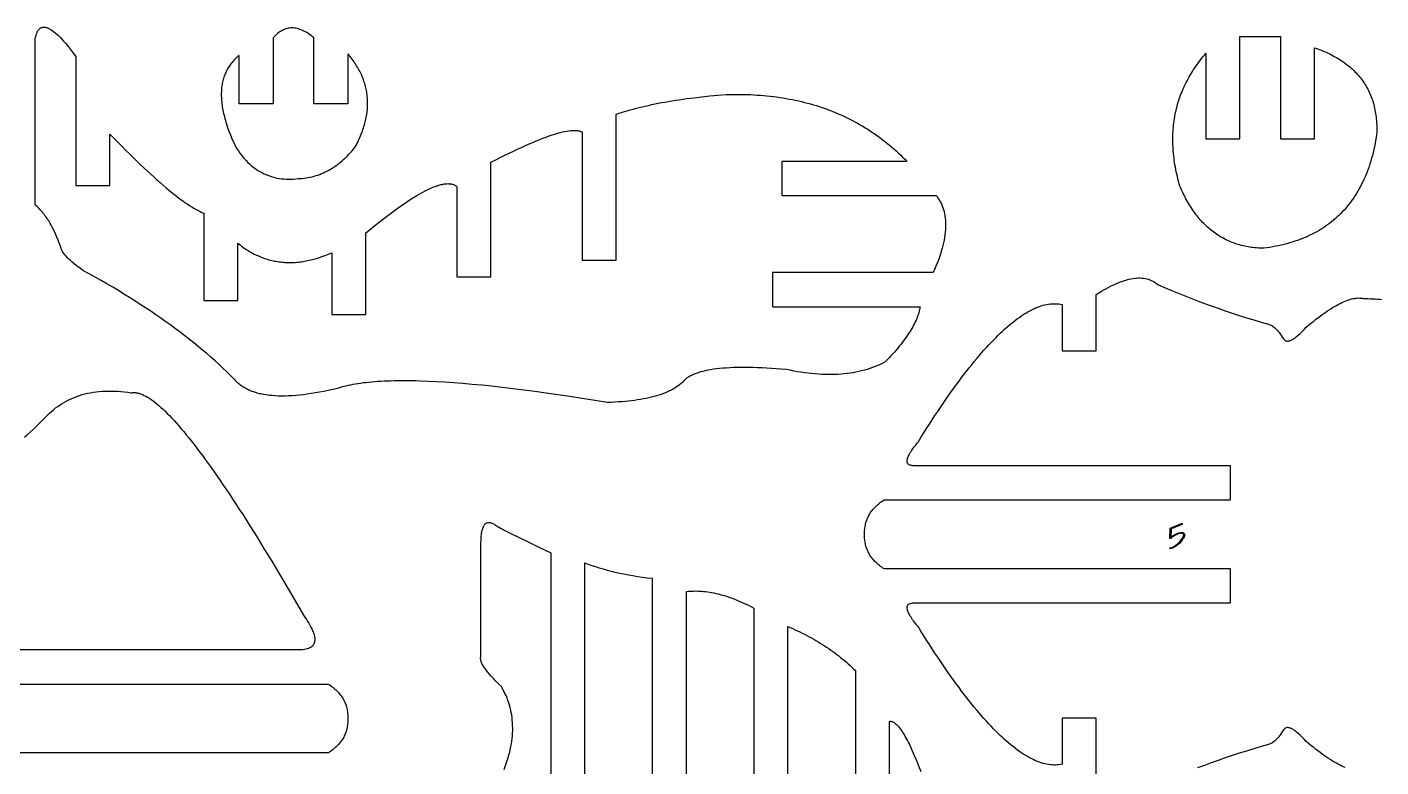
# Model space of a CAD drawing. Extents: x 0.3 to 47.7, y 0.3 to 6.
# Drawn here: x 18.94 to 23.95, y 2.7 to 5.44 of the extents above; entities that cross this region are included whole.
import ezdxf

# ---------------------------------------------------------------- set-up
doc = ezdxf.new("R2010")
doc.units = 0
doc.header["$MEASUREMENT"] = 0
doc.layers.get('0').update_dxf_attribs({"linetype": 'CONTINUOUS'})
doc.layers.add('NUMBERS', color=1, linetype='CONTINUOUS')

msp = doc.modelspace()

# ---------------------------------------------------------------- linework, layer by layer
for points in [[(18.9686, 5.3933), (18.97, 5.4001), (18.9715, 5.4062), (18.9724, 5.4091), (18.9733, 5.4119), (18.9743, 5.4145), (18.9753, 5.4169), (18.9764, 5.4192), (18.9775, 5.4214), (18.9787, 5.4234), (18.9799, 5.4253), (18.9812, 5.4271), (18.9826, 5.4287), (18.984, 5.4302), (18.9854, 5.4315), (18.9869, 5.4327), (18.9885, 5.4337), (18.9901, 5.4346), (18.9918, 5.4354), (18.9935, 5.436), (18.9953, 5.4365), (18.9971, 5.4368), (18.999, 5.437), (19.0009, 5.437), (19.0029, 5.4369), (19.005, 5.4367), (19.0071, 5.4363), (19.0092, 5.4358), (19.0114, 5.4352), (19.0137, 5.4344), (19.016, 5.4334), (19.0184, 5.4324), (19.0208, 5.4311), (19.0233, 5.4298), (19.0258, 5.4283), (19.031, 5.4248), (19.0365, 5.4208), (19.0421, 5.4163), (19.048, 5.4112), (19.0541, 5.4055), (19.0604, 5.3992), (19.0669, 5.3924), (19.0736, 5.385), (19.0806, 5.377), (19.0877, 5.3685), (19.0951, 5.3594), (19.1027, 5.3497), (19.1105, 5.3395), (19.1185, 5.3287), (19.1185, 4.8502), (19.2445, 4.8502), (19.2445, 5.0411), (19.2595, 5.0256), (19.2743, 5.0106), (19.2889, 4.9959), (19.3031, 4.9816), (19.3171, 4.9678), (19.3308, 4.9543), (19.3443, 4.9413), (19.3575, 4.9287), (19.3704, 4.9165), (19.383, 4.9047), (19.3954, 4.8933), (19.4075, 4.8823), (19.4193, 4.8717), (19.4308, 4.8615), (19.4421, 4.8517), (19.4531, 4.8424), (19.4639, 4.8334), (19.4744, 4.8249), (19.4846, 4.8168), (19.4945, 4.8091), (19.5041, 4.8017), (19.5135, 4.7948), (19.5227, 4.7883), (19.5315, 4.7823), (19.5401, 4.7766), (19.5484, 4.7713), (19.5564, 4.7664), (19.5642, 4.762), (19.5717, 4.7579), (19.5789, 4.7543), (19.5859, 4.7511), (19.5926, 4.7483), (19.5926, 4.4249), (19.7185, 4.4249), (19.7185, 4.6367), (19.7233, 4.6329), (19.7281, 4.6293), (19.7329, 4.6257), (19.7378, 4.6223), (19.7427, 4.6189), (19.7475, 4.6157), (19.7525, 4.6125), (19.7574, 4.6095), (19.7623, 4.6065), (19.7673, 4.6037), (19.7723, 4.6009), (19.7773, 4.5983), (19.7823, 4.5958), (19.7874, 4.5933), (19.7925, 4.591), (19.7975, 4.5888), (19.8027, 4.5866), (19.8078, 4.5846), (19.813, 4.5827), (19.8181, 4.5809), (19.8233, 4.5792), (19.8286, 4.5775), (19.8338, 4.576), (19.8391, 4.5746), (19.8443, 4.5733), (19.8496, 4.5721), (19.855, 4.571), (19.8603, 4.57), (19.8657, 4.5691), (19.8711, 4.5683), (19.8765, 4.5676), (19.8819, 4.567), (19.8874, 4.5665), (19.8928, 4.5661), (19.8983, 4.5658), (19.9038, 4.5656), (19.9094, 4.5655), (19.9149, 4.5655), (19.9205, 4.5657), (19.9261, 4.5659), (19.9317, 4.5662), (19.9373, 4.5666), (19.943, 4.5672), (19.9487, 4.5678), (19.9544, 4.5685), (19.9601, 4.5694), (19.9658, 4.5703), (19.9716, 4.5713), (19.9774, 4.5725), (19.9832, 4.5737), (19.989, 4.5751), (19.9949, 4.5765), (20.0007, 4.5781), (20.0066, 4.5797), (20.0125, 4.5815), (20.0185, 4.5833), (20.0304, 4.5873), (20.0424, 4.5918), (20.0545, 4.5966), (20.0666, 4.6018), (20.0666, 4.3726), (20.1926, 4.3726), (20.1926, 4.675), (20.2097, 4.689), (20.2263, 4.7025), (20.2426, 4.7154), (20.2584, 4.7277), (20.2737, 4.7394), (20.2887, 4.7506), (20.3033, 4.7613), (20.3174, 4.7714), (20.3311, 4.7809), (20.3444, 4.7899), (20.3572, 4.7983), (20.3697, 4.8061), (20.3817, 4.8134), (20.3933, 4.8201), (20.4045, 4.8263), (20.4152, 4.8319), (20.4256, 4.837), (20.4355, 4.8415), (20.445, 4.8454), (20.4496, 4.8472), (20.4541, 4.8488), (20.4585, 4.8503), (20.4627, 4.8517), (20.4669, 4.8529), (20.471, 4.8539), (20.4749, 4.8548), (20.4788, 4.8556), (20.4826, 4.8563), (20.4862, 4.8568), (20.4897, 4.8571), (20.4932, 4.8574), (20.4965, 4.8575), (20.4997, 4.8574), (20.5029, 4.8572), (20.5059, 4.8569), (20.5088, 4.8564), (20.5116, 4.8558), (20.5143, 4.855), (20.5169, 4.8542), (20.5194, 4.8531), (20.5218, 4.852), (20.5241, 4.8506), (20.5262, 4.8492), (20.5283, 4.8476), (20.5303, 4.8459), (20.5303, 4.512), (20.6562, 4.512), (20.6562, 4.9365), (20.6737, 4.9455), (20.6908, 4.9541), (20.7074, 4.9624), (20.7235, 4.9703), (20.7392, 4.9779), (20.7544, 4.9851), (20.7692, 4.9919), (20.7836, 4.9984), (20.7975, 5.0045), (20.811, 5.0103), (20.824, 5.0158), (20.8366, 5.0208), (20.8487, 5.0256), (20.8603, 5.0299), (20.8716, 5.034), (20.8823, 5.0376), (20.8927, 5.0409), (20.9025, 5.0439), (20.912, 5.0465), (20.921, 5.0487), (20.9295, 5.0506), (20.9376, 5.0522), (20.9452, 5.0534), (20.9524, 5.0542), (20.9592, 5.0547), (20.9655, 5.0548), (20.9685, 5.0547), (20.9713, 5.0546), (20.9741, 5.0543), (20.9767, 5.054), (20.9793, 5.0535), (20.9817, 5.053), (20.984, 5.0524), (20.9862, 5.0517), (20.9883, 5.051), (20.9903, 5.0501), (20.9921, 5.0491), (20.9939, 5.0481), (20.9939, 4.5748), (21.1199, 4.5748), (21.1199, 5.1147), (21.1298, 5.118), (21.14, 5.1213), (21.1503, 5.1244), (21.1608, 5.1276), (21.1714, 5.1306), (21.1823, 5.1336), (21.1933, 5.1365), (21.2045, 5.1393), (21.2159, 5.1421), (21.2275, 5.1448), (21.2392, 5.1474), (21.2512, 5.15), (21.2633, 5.1525), (21.2755, 5.155), (21.288, 5.1573), (21.3006, 5.1597), (21.3135, 5.1619), (21.3265, 5.1641), (21.3396, 5.1662), (21.353, 5.1682), (21.3665, 5.1702), (21.3802, 5.1721), (21.4082, 5.1757), (21.4369, 5.1791), (21.4663, 5.1822), (21.4964, 5.185), (21.5272, 5.1875), (21.5403, 5.1879), (21.5532, 5.188), (21.5661, 5.1881), (21.5789, 5.188), (21.5916, 5.1878), (21.6042, 5.1874), (21.6167, 5.187), (21.6292, 5.1863), (21.6416, 5.1856), (21.6539, 5.1847), (21.6661, 5.1837), (21.6782, 5.1826), (21.6903, 5.1813), (21.7022, 5.1799), (21.7141, 5.1783), (21.7259, 5.1766), (21.7376, 5.1748), (21.7493, 5.1729), (21.7608, 5.1708), (21.7723, 5.1686), (21.7837, 5.1663), (21.795, 5.1638), (21.8063, 5.1612), (21.8174, 5.1585), (21.8285, 5.1556), (21.8395, 5.1526), (21.8504, 5.1494), (21.8612, 5.1462), (21.8719, 5.1428), (21.8826, 5.1392), (21.8932, 5.1356), (21.9037, 5.1318), (21.9141, 5.1278), (21.9244, 5.1238), (21.9347, 5.1196), (21.9449, 5.1152), (21.955, 5.1108), (21.965, 5.1062), (21.9749, 5.1014), (21.9847, 5.0966), (21.9945, 5.0916), (22.0042, 5.0864), (22.0138, 5.0812), (22.0233, 5.0758), (22.0327, 5.0703), (22.0421, 5.0646), (22.0514, 5.0588), (22.0606, 5.0529), (22.0697, 5.0468), (22.0787, 5.0406), (22.0876, 5.0343), (22.0965, 5.0279), (22.1053, 5.0213), (22.114, 5.0145), (22.1226, 5.0077), (22.1311, 5.0007), (22.1396, 4.9936), (22.148, 4.9863), (22.1563, 4.9789), (22.1645, 4.9714), (22.1726, 4.9638), (22.1807, 4.956), (22.1886, 4.9481), (22.1965, 4.94), (21.7337, 4.94), (21.7337, 4.814), (22.3046, 4.814), (22.3069, 4.8111), (22.3091, 4.8081), (22.3112, 4.8051), (22.3133, 4.802), (22.3153, 4.7989), (22.3172, 4.7957), (22.319, 4.7925), (22.3208, 4.7892), (22.3225, 4.7859), (22.3241, 4.7825), (22.3256, 4.7791), (22.327, 4.7756), (22.3297, 4.7685), (22.332, 4.7612), (22.334, 4.7538), (22.3358, 4.7461), (22.3371, 4.7382), (22.3382, 4.7302), (22.339, 4.7219), (22.3395, 4.7135), (22.3396, 4.7048), (22.3394, 4.696), (22.3389, 4.6869), (22.3381, 4.6777), (22.337, 4.6683), (22.3356, 4.6587), (22.3339, 4.6488), (22.3318, 4.6388), (22.3295, 4.6286), (22.3268, 4.6182), (22.3238, 4.6076), (22.3205, 4.5968), (22.3169, 4.5858), (22.313, 4.5747), (22.3087, 4.5633), (22.3042, 4.5517), (22.2993, 4.54), (22.2941, 4.528), (21.6987, 4.528), (21.6987, 4.402), (22.2453, 4.402), (22.2444, 4.3967), (22.2434, 4.3914), (22.2421, 4.386), (22.2406, 4.3805), (22.2389, 4.3749), (22.2371, 4.3693), (22.235, 4.3636), (22.2327, 4.3578), (22.2302, 4.352), (22.2275, 4.346), (22.2246, 4.3401), (22.2215, 4.334), (22.2181, 4.3278), (22.2146, 4.3216), (22.2109, 4.3153), (22.207, 4.309), (22.2028, 4.3026), (22.1985, 4.2961), (22.194, 4.2895), (22.1892, 4.2828), (22.1843, 4.2761), (22.1791, 4.2693), (22.1737, 4.2625), (22.1682, 4.2555), (22.1624, 4.2485), (22.1564, 4.2414), (22.1503, 4.2343), (22.1439, 4.2271), (22.1373, 4.2198), (22.1305, 4.2124), (22.1235, 4.2049), (22.1163, 4.1974), (22.1072, 4.1928), (22.098, 4.1883), (22.0885, 4.1841), (22.079, 4.1802), (22.0693, 4.1765), (22.0594, 4.1731), (22.0494, 4.1699), (22.0392, 4.1669), (22.0289, 4.1642), (22.0184, 4.1617), (22.0078, 4.1595), (21.9971, 4.1575), (21.9861, 4.1558), (21.9751, 4.1543), (21.9639, 4.1531), (21.9525, 4.1521), (21.941, 4.1514), (21.9293, 4.1508), (21.9175, 4.1506), (21.9055, 4.1506), (21.8934, 4.1508), (21.8812, 4.1513), (21.8688, 4.152), (21.8562, 4.153), (21.8435, 4.1542), (21.8306, 4.1556), (21.8176, 4.1573), (21.8045, 4.1593), (21.7911, 4.1615), (21.7777, 4.1639), (21.7641, 4.1666), (21.7503, 4.1695), (21.7314, 4.1711), (21.7129, 4.1724), (21.6949, 4.1736), (21.6773, 4.1747), (21.6602, 4.1755), (21.6436, 4.1761), (21.6275, 4.1766), (21.6118, 4.1769), (21.5965, 4.1771), (21.5817, 4.177), (21.5674, 4.1768), (21.5536, 4.1764), (21.5402, 4.1758), (21.5273, 4.1751), (21.5148, 4.1741), (21.5028, 4.173), (21.4913, 4.1717), (21.4802, 4.1703), (21.4696, 4.1686), (21.4595, 4.1668), (21.4498, 4.1648), (21.4406, 4.1626), (21.4318, 4.1603), (21.4235, 4.1578), (21.4157, 4.1551), (21.4083, 4.1522), (21.4014, 4.1491), (21.3981, 4.1475), (21.395, 4.1459), (21.3919, 4.1442), (21.389, 4.1425), (21.3862, 4.1407), (21.3835, 4.1389), (21.3809, 4.137), (21.3784, 4.1351), (21.3761, 4.1332), (21.3738, 4.1312), (21.3696, 4.1265), (21.365, 4.1219), (21.3601, 4.1174), (21.3549, 4.1131), (21.3494, 4.1089), (21.3436, 4.1049), (21.3375, 4.101), (21.3311, 4.0972), (21.3245, 4.0936), (21.3175, 4.0901), (21.3102, 4.0867), (21.3026, 4.0835), (21.2947, 4.0804), (21.2865, 4.0774), (21.278, 4.0746), (21.2693, 4.0719), (21.2602, 4.0694), (21.2508, 4.067), (21.2411, 4.0647), (21.2311, 4.0625), (21.2209, 4.0605), (21.2103, 4.0587), (21.1994, 4.0569), (21.1882, 4.0554), (21.1767, 4.0539), (21.165, 4.0526), (21.1529, 4.0514), (21.1405, 4.0503), (21.1278, 4.0494), (21.1149, 4.0487), (21.1016, 4.048), (21.088, 4.0475), (21.0405, 4.0553), (20.994, 4.0626), (20.9486, 4.0696), (20.9042, 4.0762), (20.8609, 4.0823), (20.8186, 4.0881), (20.7774, 4.0935), (20.7372, 4.0985), (20.6981, 4.1031), (20.66, 4.1073), (20.623, 4.1111), (20.587, 4.1145), (20.5521, 4.1175), (20.5182, 4.1202), (20.4854, 4.1224), (20.4536, 4.1242), (20.4228, 4.1256), (20.3931, 4.1267), (20.3787, 4.1271), (20.3645, 4.1273), (20.3506, 4.1275), (20.3369, 4.1276), (20.3235, 4.1276), (20.3104, 4.1274), (20.2975, 4.1272), (20.2849, 4.1269), (20.2725, 4.1265), (20.2604, 4.126), (20.2486, 4.1254), (20.237, 4.1246), (20.2257, 4.1238), (20.2147, 4.1229), (20.2039, 4.1219), (20.1934, 4.1208), (20.1831, 4.1196), (20.1731, 4.1183), (20.1634, 4.1169), (20.1539, 4.1154), (20.1447, 4.1138), (20.1357, 4.1121), (20.1271, 4.1103), (20.1186, 4.1084), (20.1105, 4.1064), (20.1026, 4.1043), (20.0949, 4.1021), (20.0876, 4.0998), (20.0705, 4.0958), (20.0539, 4.0921), (20.0375, 4.0887), (20.0216, 4.0856), (20.0059, 4.0828), (19.9907, 4.0804), (19.9758, 4.0782), (19.9612, 4.0763), (19.947, 4.0747), (19.9332, 4.0734), (19.9197, 4.0724), (19.9065, 4.0717), (19.8937, 4.0713), (19.8813, 4.0712), (19.8692, 4.0714), (19.8575, 4.0719), (19.8461, 4.0727), (19.8351, 4.0738), (19.8245, 4.0752), (19.8141, 4.0769), (19.8091, 4.0779), (19.8042, 4.0789), (19.7993, 4.08), (19.7946, 4.0812), (19.7899, 4.0825), (19.7853, 4.0838), (19.7809, 4.0852), (19.7765, 4.0867), (19.7721, 4.0883), (19.7679, 4.0899), (19.7638, 4.0916), (19.7597, 4.0934), (19.7558, 4.0953), (19.7519, 4.0972), (19.7481, 4.0992), (19.7444, 4.1013), (19.7408, 4.1035), (19.7373, 4.1057), (19.7339, 4.108), (19.7305, 4.1104), (19.7273, 4.1129), (19.7241, 4.1154), (19.721, 4.118), (19.7181, 4.1207), (19.7049, 4.1343), (19.6914, 4.1478), (19.6776, 4.1613), (19.6635, 4.1748), (19.6491, 4.1882), (19.6344, 4.2016), (19.6193, 4.215), (19.604, 4.2283), (19.5884, 4.2415), (19.5725, 4.2548), (19.5563, 4.268), (19.5397, 4.2811), (19.5229, 4.2943), (19.5057, 4.3073), (19.4883, 4.3204), (19.4706, 4.3334), (19.4525, 4.3464), (19.4342, 4.3593), (19.4155, 4.3722), (19.3965, 4.3851), (19.3773, 4.3979), (19.3577, 4.4107), (19.3379, 4.4234), (19.3177, 4.4361), (19.2972, 4.4488), (19.2764, 4.4614), (19.2553, 4.474), (19.234, 4.4866), (19.2123, 4.4991), (19.1903, 4.5116), (19.168, 4.524), (19.1454, 4.5364), (19.1364, 4.5428), (19.1278, 4.549), (19.1198, 4.5551), (19.1124, 4.5611), (19.1054, 4.5669), (19.099, 4.5726), (19.0931, 4.5781), (19.0877, 4.5835), (19.0828, 4.5888), (19.0784, 4.594), (19.0746, 4.599), (19.0713, 4.6038), (19.0698, 4.6062), (19.0685, 4.6086), (19.0673, 4.6109), (19.0662, 4.6131), (19.0653, 4.6154), (19.0645, 4.6176), (19.0638, 4.6198), (19.0632, 4.6219), (19.0586, 4.635), (19.0537, 4.6477), (19.0487, 4.6599), (19.0436, 4.6717), (19.0382, 4.683), (19.0327, 4.6939), (19.0271, 4.7044), (19.0242, 4.7095), (19.0213, 4.7144), (19.0183, 4.7193), (19.0153, 4.724), (19.0122, 4.7287), (19.0091, 4.7332), (19.0059, 4.7376), (19.0028, 4.7419), (18.9995, 4.7461), (18.9963, 4.7502), (18.993, 4.7542), (18.9896, 4.758), (18.9862, 4.7618), (18.9828, 4.7655), (18.9793, 4.769), (18.9758, 4.7724), (18.9722, 4.7758), (18.9686, 4.779)], [(20.1266, 5.3376), (20.1266, 5.1531), (20.0006, 5.1531), (20.0006, 5.3971), (19.9952, 5.4015), (19.9898, 5.4057), (19.9845, 5.4096), (19.9793, 5.4131), (19.974, 5.4164), (19.9689, 5.4195), (19.9637, 5.4222), (19.9587, 5.4246), (19.9536, 5.4268), (19.9486, 5.4286), (19.9437, 5.4302), (19.9387, 5.4315), (19.9339, 5.4325), (19.9291, 5.4332), (19.9243, 5.4337), (19.9195, 5.4338), (19.9149, 5.4337), (19.9102, 5.4332), (19.9056, 5.4325), (19.901, 5.4315), (19.8965, 5.4302), (19.892, 5.4286), (19.8876, 5.4268), (19.8832, 5.4246), (19.8789, 5.4222), (19.8746, 5.4195), (19.8703, 5.4164), (19.8661, 5.4131), (19.862, 5.4096), (19.8578, 5.4057), (19.8538, 5.4015), (19.8497, 5.3971), (19.8497, 5.1531), (19.7237, 5.1531), (19.7237, 5.3324), (19.7199, 5.3292), (19.7162, 5.326), (19.7125, 5.3227), (19.709, 5.3193), (19.7056, 5.3159), (19.7024, 5.3123), (19.6992, 5.3088), (19.6962, 5.3051), (19.6932, 5.3014), (19.6904, 5.2976), (19.6877, 5.2938), (19.6851, 5.2899), (19.6827, 5.2859), (19.6803, 5.2819), (19.6781, 5.2778), (19.676, 5.2736), (19.674, 5.2694), (19.6721, 5.2651), (19.6703, 5.2607), (19.6686, 5.2562), (19.6671, 5.2517), (19.6657, 5.2472), (19.6644, 5.2425), (19.6632, 5.2378), (19.6621, 5.233), (19.6611, 5.2282), (19.6603, 5.2233), (19.6595, 5.2183), (19.6589, 5.2133), (19.6584, 5.2082), (19.658, 5.203), (19.6578, 5.1978), (19.6576, 5.1925), (19.6576, 5.1871), (19.6577, 5.1817), (19.6578, 5.1761), (19.6581, 5.1706), (19.6586, 5.1649), (19.6591, 5.1592), (19.6598, 5.1535), (19.6605, 5.1476), (19.6614, 5.1417), (19.6624, 5.1357), (19.6635, 5.1297), (19.6648, 5.1236), (19.6661, 5.1174), (19.6676, 5.1112), (19.6692, 5.1049), (19.6708, 5.0985), (19.6727, 5.0921), (19.6746, 5.0856), (19.6766, 5.079), (19.681, 5.0657), (19.6859, 5.0521), (19.6913, 5.0382), (19.6971, 5.024), (19.7034, 5.0096), (19.7101, 4.995), (19.7154, 4.9866), (19.7207, 4.9785), (19.7262, 4.9707), (19.7319, 4.9633), (19.7376, 4.9561), (19.7435, 4.9492), (19.7496, 4.9427), (19.7557, 4.9364), (19.762, 4.9304), (19.7684, 4.9248), (19.7749, 4.9194), (19.7816, 4.9143), (19.7884, 4.9096), (19.7954, 4.9051), (19.8024, 4.9009), (19.8096, 4.8971), (19.8169, 4.8935), (19.8244, 4.8902), (19.8319, 4.8873), (19.8396, 4.8846), (19.8475, 4.8822), (19.8555, 4.8802), (19.8635, 4.8784), (19.8718, 4.877), (19.8801, 4.8758), (19.8886, 4.8749), (19.8972, 4.8744), (19.906, 4.8741), (19.9148, 4.8742), (19.9238, 4.8745), (19.933, 4.8751), (19.9422, 4.8761), (19.9498, 4.8765), (19.9573, 4.877), (19.9647, 4.8779), (19.9721, 4.8789), (19.9794, 4.8801), (19.9866, 4.8815), (19.9938, 4.8832), (20.0009, 4.885), (20.008, 4.8871), (20.015, 4.8894), (20.0219, 4.8919), (20.0288, 4.8946), (20.0356, 4.8975), (20.0423, 4.9007), (20.049, 4.904), (20.0557, 4.9076), (20.0622, 4.9113), (20.0687, 4.9153), (20.0752, 4.9195), (20.0816, 4.9239), (20.0879, 4.9285), (20.0942, 4.9333), (20.1004, 4.9384), (20.1065, 4.9436), (20.1126, 4.9491), (20.1186, 4.9547), (20.1245, 4.9606), (20.1304, 4.9667), (20.1363, 4.973), (20.142, 4.9795), (20.1478, 4.9863), (20.1534, 4.9932), (20.1566, 4.9992), (20.1597, 5.0051), (20.1626, 5.0111), (20.1655, 5.017), (20.1682, 5.0229), (20.1709, 5.0288), (20.1734, 5.0346), (20.1758, 5.0405), (20.178, 5.0463), (20.1802, 5.0521), (20.1823, 5.0579), (20.1842, 5.0637), (20.186, 5.0694), (20.1877, 5.0751), (20.1893, 5.0808), (20.1908, 5.0865), (20.1921, 5.0922), (20.1934, 5.0979), (20.1945, 5.1035), (20.1955, 5.1091), (20.1964, 5.1147), (20.1972, 5.1203), (20.1979, 5.1259), (20.1985, 5.1314), (20.1989, 5.1369), (20.1992, 5.1424), (20.1994, 5.1479), (20.1995, 5.1534), (20.1995, 5.1588), (20.1994, 5.1642), (20.1991, 5.1697), (20.1988, 5.175), (20.1983, 5.1804), (20.1977, 5.1858), (20.197, 5.1911), (20.1962, 5.1964), (20.1952, 5.2017), (20.1942, 5.207), (20.193, 5.2123), (20.1917, 5.2175), (20.1903, 5.2227), (20.1888, 5.2279), (20.1872, 5.2331), (20.1855, 5.2383), (20.1836, 5.2434), (20.1817, 5.2485), (20.1796, 5.2537), (20.1774, 5.2587), (20.1751, 5.2638), (20.1726, 5.2689), (20.1701, 5.2739), (20.1674, 5.2789), (20.1647, 5.2839), (20.1618, 5.2889), (20.1588, 5.2939), (20.1556, 5.2988), (20.1524, 5.3037), (20.1491, 5.3086), (20.1456, 5.3135), (20.142, 5.3184), (20.1383, 5.3232), (20.1345, 5.328), (20.1306, 5.3329)], [(23.7065, 5.3608), (23.7139, 5.3581), (23.7212, 5.3554), (23.7284, 5.3526), (23.7355, 5.3497), (23.7424, 5.3468), (23.7493, 5.3438), (23.756, 5.3407), (23.7625, 5.3375), (23.769, 5.3342), (23.7753, 5.3309), (23.7815, 5.3275), (23.7876, 5.324), (23.7936, 5.3205), (23.7994, 5.3168), (23.8052, 5.3131), (23.8108, 5.3094), (23.8162, 5.3055), (23.8216, 5.3016), (23.8268, 5.2976), (23.832, 5.2935), (23.8369, 5.2894), (23.8418, 5.2851), (23.8466, 5.2808), (23.8512, 5.2765), (23.8557, 5.272), (23.8601, 5.2675), (23.8643, 5.2629), (23.8685, 5.2582), (23.8725, 5.2535), (23.8764, 5.2487), (23.8802, 5.2438), (23.8838, 5.2388), (23.8873, 5.2337), (23.8907, 5.2286), (23.894, 5.2234), (23.8972, 5.2181), (23.9002, 5.2128), (23.9031, 5.2074), (23.9059, 5.2019), (23.9086, 5.1963), (23.9111, 5.1907), (23.9136, 5.1849), (23.9159, 5.1791), (23.9181, 5.1733), (23.9201, 5.1673), (23.9221, 5.1613), (23.9239, 5.1552), (23.9256, 5.149), (23.9271, 5.1428), (23.9286, 5.1365), (23.9299, 5.1301), (23.9311, 5.1236), (23.9322, 5.117), (23.9332, 5.1104), (23.934, 5.1037), (23.9347, 5.0969), (23.9353, 5.0901), (23.9358, 5.0832), (23.9362, 5.0762), (23.9364, 5.0691), (23.9365, 5.062), (23.9365, 5.0547), (23.9364, 5.0475), (23.9361, 5.0401), (23.9343, 5.0285), (23.9323, 5.017), (23.9302, 5.0057), (23.9279, 4.9945), (23.9255, 4.9835), (23.9229, 4.9727), (23.9202, 4.962), (23.9174, 4.9515), (23.9143, 4.9412), (23.9112, 4.931), (23.9079, 4.921), (23.9044, 4.9111), (23.9008, 4.9014), (23.897, 4.8918), (23.8931, 4.8824), (23.889, 4.8732), (23.8848, 4.8641), (23.8805, 4.8552), (23.8759, 4.8465), (23.8713, 4.8379), (23.8665, 4.8295), (23.8615, 4.8212), (23.8564, 4.8131), (23.8511, 4.8051), (23.8457, 4.7973), (23.8401, 4.7897), (23.8344, 4.7822), (23.8286, 4.7749), (23.8226, 4.7678), (23.8164, 4.7608), (23.8101, 4.754), (23.8036, 4.7473), (23.797, 4.7408), (23.7902, 4.7344), (23.7833, 4.7282), (23.7763, 4.7222), (23.7691, 4.7163), (23.7617, 4.7106), (23.7542, 4.7051), (23.7465, 4.6997), (23.7387, 4.6944), (23.7308, 4.6894), (23.7226, 4.6845), (23.7144, 4.6797), (23.706, 4.6751), (23.6974, 4.6707), (23.6887, 4.6664), (23.6799, 4.6623), (23.6708, 4.6584), (23.6617, 4.6546), (23.6524, 4.6509), (23.6429, 4.6475), (23.6333, 4.6442), (23.6236, 4.641), (23.6136, 4.638), (23.6036, 4.6352), (23.5934, 4.6325), (23.583, 4.63), (23.5725, 4.6277), (23.5619, 4.6255), (23.5511, 4.6234), (23.5401, 4.6216), (23.529, 4.6199), (23.5177, 4.6183), (23.5111, 4.6185), (23.5045, 4.6187), (23.4979, 4.6191), (23.4914, 4.6196), (23.485, 4.6202), (23.4786, 4.6209), (23.4723, 4.6217), (23.466, 4.6227), (23.4598, 4.6237), (23.4536, 4.6248), (23.4475, 4.6261), (23.4415, 4.6275), (23.4355, 4.6289), (23.4296, 4.6305), (23.4237, 4.6322), (23.4179, 4.634), (23.4122, 4.6359), (23.4065, 4.6379), (23.4009, 4.64), (23.3953, 4.6423), (23.3898, 4.6446), (23.3843, 4.6471), (23.3789, 4.6496), (23.3736, 4.6523), (23.3683, 4.6551), (23.3631, 4.658), (23.3579, 4.661), (23.3528, 4.6641), (23.3478, 4.6673), (23.3428, 4.6706), (23.3378, 4.674), (23.333, 4.6776), (23.3281, 4.6812), (23.3234, 4.685), (23.3187, 4.6888), (23.314, 4.6928), (23.3094, 4.6969), (23.3049, 4.7011), (23.3004, 4.7054), (23.296, 4.7098), (23.2917, 4.7143), (23.2874, 4.719), (23.2831, 4.7237), (23.279, 4.7285), (23.2748, 4.7335), (23.2708, 4.7386), (23.2668, 4.7437), (23.2628, 4.749), (23.2589, 4.7544), (23.2551, 4.7599), (23.2513, 4.7655), (23.2476, 4.7712), (23.2439, 4.7771), (23.2403, 4.783), (23.2368, 4.7891), (23.2333, 4.7952), (23.2298, 4.8015), (23.2265, 4.8078), (23.2232, 4.8143), (23.2199, 4.8209), (23.2167, 4.8276), (23.2136, 4.8344), (23.2105, 4.8413), (23.2075, 4.8484), (23.2049, 4.8572), (23.2025, 4.8661), (23.2003, 4.8748), (23.1981, 4.8836), (23.1961, 4.8923), (23.1942, 4.901), (23.1924, 4.9096), (23.1908, 4.9182), (23.1893, 4.9268), (23.1879, 4.9353), (23.1867, 4.9438), (23.1856, 4.9522), (23.1846, 4.9606), (23.1837, 4.969), (23.183, 4.9773), (23.1824, 4.9856), (23.1819, 4.9939), (23.1815, 5.0021), (23.1813, 5.0103), (23.1812, 5.0184), (23.1812, 5.0266), (23.1814, 5.0346), (23.1817, 5.0427), (23.1821, 5.0507), (23.1826, 5.0586), (23.1833, 5.0665), (23.1841, 5.0744), (23.185, 5.0823), (23.1861, 5.0901), (23.1873, 5.0979), (23.1886, 5.1056), (23.19, 5.1133), (23.1916, 5.121), (23.1933, 5.1286), (23.1951, 5.1362), (23.1971, 5.1437), (23.1991, 5.1512), (23.2013, 5.1587), (23.2037, 5.1661), (23.2061, 5.1735), (23.2087, 5.1809), (23.2115, 5.1882), (23.2143, 5.1955), (23.2173, 5.2028), (23.2204, 5.21), (23.2236, 5.2171), (23.227, 5.2243), (23.2305, 5.2314), (23.2341, 5.2384), (23.2378, 5.2455), (23.2417, 5.2525), (23.2457, 5.2594), (23.2498, 5.2663), (23.2541, 5.2732), (23.2584, 5.28), (23.263, 5.2868), (23.2676, 5.2936), (23.2724, 5.3003), (23.2773, 5.307), (23.2823, 5.3136), (23.2874, 5.3203), (23.2927, 5.3268), (23.2981, 5.3334), (23.3037, 5.3399), (23.3037, 5.0233), (23.4296, 5.0233), (23.4296, 5.4026), (23.5805, 5.4026), (23.5805, 5.0233), (23.7065, 5.0233)]]:
    msp.add_lwpolyline(points, close=True)
for points in [[(22.8975, 2.6717), (22.8975, 2.8795), (22.7715, 2.8795), (22.7715, 2.7083), (22.7655, 2.7072), (22.7593, 2.7063), (22.7532, 2.7057), (22.7469, 2.7054), (22.7406, 2.7054), (22.7342, 2.7057), (22.7277, 2.7063), (22.7211, 2.7071), (22.7145, 2.7083), (22.7078, 2.7097), (22.701, 2.7115), (22.6942, 2.7135), (22.6873, 2.7158), (22.6803, 2.7184), (22.6732, 2.7213), (22.6661, 2.7245), (22.6589, 2.7279), (22.6516, 2.7317), (22.6442, 2.7358), (22.6368, 2.7401), (22.6293, 2.7447), (22.6217, 2.7497), (22.6141, 2.7549), (22.6064, 2.7604), (22.5986, 2.7662), (22.5907, 2.7722), (22.5828, 2.7786), (22.5748, 2.7853), (22.5667, 2.7922), (22.5585, 2.7994), (22.5503, 2.807), (22.542, 2.8148), (22.5336, 2.8229), (22.5252, 2.8313), (22.5167, 2.84), (22.5081, 2.849), (22.4994, 2.8582), (22.4907, 2.8678), (22.4818, 2.8776), (22.473, 2.8878), (22.464, 2.8982), (22.455, 2.9089), (22.4459, 2.9199), (22.4367, 2.9312), (22.4274, 2.9428), (22.4181, 2.9547), (22.4087, 2.9668), (22.3992, 2.9793), (22.3897, 2.992), (22.3801, 3.0051), (22.3704, 3.0184), (22.3606, 3.032), (22.3508, 3.0459), (22.3409, 3.0601), (22.3309, 3.0746), (22.3208, 3.0893), (22.3107, 3.1044), (22.3005, 3.1197), (22.2902, 3.1354), (22.2799, 3.1513), (22.2695, 3.1675), (22.259, 3.184), (22.2484, 3.2008), (22.2378, 3.2179), (22.2333, 3.2234), (22.229, 3.2287), (22.225, 3.2338), (22.2213, 3.2387), (22.2178, 3.2435), (22.2147, 3.2481), (22.2118, 3.2525), (22.2091, 3.2567), (22.2067, 3.2608), (22.2046, 3.2647), (22.2028, 3.2684), (22.2012, 3.2719), (22.1999, 3.2752), (22.1989, 3.2784), (22.1981, 3.2814), (22.1976, 3.2842), (22.1973, 3.2869), (22.1974, 3.2894), (22.1977, 3.2917), (22.1983, 3.2938), (22.1991, 3.2957), (22.2002, 3.2975), (22.2016, 3.2991), (22.2032, 3.3005), (22.2051, 3.3018), (22.2073, 3.3028), (22.2097, 3.3037), (22.2125, 3.3044), (22.2154, 3.305), (22.2187, 3.3053), (22.2222, 3.3055), (22.226, 3.3055), (23.3951, 3.3055), (23.3951, 3.4317), (22.1125, 3.4317), (22.1079, 3.4346), (22.1035, 3.4376), (22.0992, 3.4407), (22.0951, 3.4438), (22.0911, 3.447), (22.0873, 3.4503), (22.0836, 3.4537), (22.0801, 3.4571), (22.0767, 3.4605), (22.0735, 3.4641), (22.0704, 3.4677), (22.0675, 3.4714), (22.0647, 3.4751), (22.062, 3.479), (22.0595, 3.4828), (22.0572, 3.4868), (22.055, 3.4908), (22.0529, 3.4949), (22.051, 3.4991), (22.0492, 3.5033), (22.0476, 3.5076), (22.0461, 3.512), (22.0448, 3.5164), (22.0436, 3.5209), (22.0426, 3.5254), (22.0417, 3.5301), (22.041, 3.5348), (22.0404, 3.5396), (22.0399, 3.5444), (22.0396, 3.5493), (22.0395, 3.5543), (22.0395, 3.5593), (22.0395, 3.5644), (22.0396, 3.5693), (22.0399, 3.5742), (22.0404, 3.5791), (22.041, 3.5839), (22.0417, 3.5886), (22.0426, 3.5932), (22.0436, 3.5978), (22.0448, 3.6023), (22.0461, 3.6067), (22.0476, 3.6111), (22.0492, 3.6154), (22.051, 3.6196), (22.0529, 3.6237), (22.055, 3.6278), (22.0572, 3.6318), (22.0595, 3.6358), (22.062, 3.6397), (22.0647, 3.6435), (22.0675, 3.6473), (22.0704, 3.6509), (22.0735, 3.6546), (22.0767, 3.6581), (22.0801, 3.6616), (22.0836, 3.665), (22.0873, 3.6683), (22.0911, 3.6716), (22.0951, 3.6748), (22.0992, 3.6779), (22.1035, 3.681), (22.1079, 3.684), (22.1125, 3.6869), (23.3951, 3.6869), (23.3951, 3.8131), (22.226, 3.8131), (22.2222, 3.8131), (22.2187, 3.8133), (22.2154, 3.8137), (22.2125, 3.8142), (22.2097, 3.8149), (22.2073, 3.8158), (22.2051, 3.8169), (22.2032, 3.8181), (22.2016, 3.8195), (22.2002, 3.8211), (22.1991, 3.8229), (22.1983, 3.8249), (22.1977, 3.827), (22.1974, 3.8293), (22.1973, 3.8318), (22.1976, 3.8344), (22.1981, 3.8372), (22.1989, 3.8402), (22.1999, 3.8434), (22.2012, 3.8468), (22.2028, 3.8503), (22.2046, 3.854), (22.2067, 3.8579), (22.2091, 3.8619), (22.2118, 3.8662), (22.2147, 3.8706), (22.2178, 3.8752), (22.2213, 3.8799), (22.225, 3.8849), (22.229, 3.89), (22.2333, 3.8953), (22.2378, 3.9007), (22.2484, 3.9178), (22.259, 3.9346), (22.2695, 3.9511), (22.2799, 3.9673), (22.2902, 3.9833), (22.3005, 3.9989), (22.3107, 4.0143), (22.3208, 4.0293), (22.3309, 4.0441), (22.3409, 4.0586), (22.3508, 4.0728), (22.3606, 4.0867), (22.3704, 4.1003), (22.3801, 4.1136), (22.3897, 4.1266), (22.3992, 4.1394), (22.4087, 4.1518), (22.4181, 4.164), (22.4274, 4.1759), (22.4367, 4.1874), (22.4459, 4.1987), (22.455, 4.2097), (22.464, 4.2205), (22.473, 4.2309), (22.4818, 4.241), (22.4907, 4.2509), (22.4994, 4.2604), (22.5081, 4.2697), (22.5167, 4.2787), (22.5252, 4.2873), (22.5336, 4.2957), (22.542, 4.3039), (22.5503, 4.3117), (22.5585, 4.3192), (22.5667, 4.3264), (22.5748, 4.3334), (22.5828, 4.34), (22.5907, 4.3464), (22.5986, 4.3525), (22.6064, 4.3583), (22.6141, 4.3638), (22.6217, 4.369), (22.6293, 4.3739), (22.6368, 4.3785), (22.6442, 4.3829), (22.6516, 4.3869), (22.6589, 4.3907), (22.6661, 4.3942), (22.6732, 4.3974), (22.6803, 4.4002), (22.6873, 4.4028), (22.6942, 4.4052), (22.701, 4.4072), (22.7078, 4.4089), (22.7145, 4.4104), (22.7211, 4.4115), (22.7277, 4.4124), (22.7342, 4.413), (22.7406, 4.4132), (22.7469, 4.4132), (22.7532, 4.4129), (22.7593, 4.4124), (22.7655, 4.4115), (22.7715, 4.4103), (22.7715, 4.2392), (22.8975, 4.2392), (22.8975, 4.447), (22.9072, 4.4531), (22.9168, 4.4589), (22.9262, 4.4643), (22.9355, 4.4695), (22.9445, 4.4743), (22.9535, 4.4788), (22.9622, 4.483), (22.9708, 4.4869), (22.9792, 4.4904), (22.9874, 4.4937), (22.9955, 4.4966), (23.0034, 4.4991), (23.0111, 4.5014), (23.0187, 4.5034), (23.0261, 4.505), (23.0333, 4.5063), (23.0403, 4.5073), (23.0472, 4.5079), (23.0539, 4.5083), (23.0605, 4.5083), (23.0669, 4.508), (23.0731, 4.5074), (23.0791, 4.5065), (23.085, 4.5052), (23.0907, 4.5036), (23.0963, 4.5017), (23.1016, 4.4995), (23.1068, 4.497), (23.1119, 4.4941), (23.1167, 4.4909), (23.1214, 4.4874), (23.1259, 4.4836), (23.1499, 4.4732), (23.174, 4.463), (23.1984, 4.4529), (23.223, 4.443), (23.2478, 4.4333), (23.2728, 4.4237), (23.298, 4.4143), (23.3235, 4.4051), (23.3492, 4.396), (23.3751, 4.3871), (23.4012, 4.3783), (23.4275, 4.3697), (23.4541, 4.3613), (23.4808, 4.353), (23.5078, 4.3449), (23.535, 4.337), (23.5381, 4.3364), (23.5412, 4.3354), (23.5444, 4.334), (23.5476, 4.3322), (23.5509, 4.3301), (23.5543, 4.3276), (23.5578, 4.3247), (23.5613, 4.3215), (23.5649, 4.3179), (23.5685, 4.3139), (23.5722, 4.3095), (23.576, 4.3048), (23.5799, 4.2997), (23.5838, 4.2943), (23.5878, 4.2884), (23.5919, 4.2822), (23.5931, 4.2806), (23.5945, 4.2792), (23.5959, 4.278), (23.5975, 4.277), (23.5991, 4.2761), (23.6008, 4.2755), (23.6026, 4.2751), (23.6044, 4.2748), (23.6064, 4.2747), (23.6084, 4.2748), (23.6105, 4.2752), (23.6128, 4.2757), (23.6151, 4.2764), (23.6174, 4.2772), (23.6199, 4.2783), (23.6225, 4.2796), (23.6251, 4.2811), (23.6278, 4.2827), (23.6306, 4.2845), (23.6335, 4.2866), (23.6365, 4.2888), (23.6396, 4.2912), (23.646, 4.2966), (23.6527, 4.3028), (23.6597, 4.3097), (23.6672, 4.3174), (23.6749, 4.3258), (23.684, 4.3334), (23.6928, 4.3407), (23.7016, 4.3477), (23.7102, 4.3544), (23.7186, 4.3609), (23.7268, 4.3671), (23.7349, 4.373), (23.7429, 4.3786), (23.7507, 4.384), (23.7583, 4.3891), (23.7658, 4.3939), (23.7731, 4.3985), (23.7802, 4.4028), (23.7873, 4.4068), (23.7941, 4.4105), (23.8008, 4.414), (23.8073, 4.4172), (23.8137, 4.4201), (23.8199, 4.4227), (23.826, 4.4251), (23.8319, 4.4272), (23.8376, 4.429), (23.8432, 4.4306), (23.8486, 4.4319), (23.8539, 4.4329), (23.859, 4.4336), (23.864, 4.4341), (23.8688, 4.4343), (23.8735, 4.4342), (23.8779, 4.4338), (23.8823, 4.4332), (23.8865, 4.4323), (23.8953, 4.4322), (23.9041, 4.432), (23.9128, 4.4317), (23.9215, 4.4313), (23.9302, 4.4307), (23.9388, 4.4301), (23.9473, 4.4294), (23.9558, 4.4286)], [(18.9287, 3.919), (18.939, 3.9282), (18.9495, 3.9378), (18.9603, 3.9479), (18.9714, 3.9584), (18.9828, 3.9694), (18.9944, 3.9808), (19.0064, 3.9927), (19.0135, 4.0002), (19.0209, 4.0073), (19.0284, 4.0142), (19.0361, 4.0208), (19.044, 4.0271), (19.052, 4.0331), (19.0603, 4.0387), (19.0687, 4.0441), (19.0773, 4.0492), (19.086, 4.054), (19.095, 4.0585), (19.1041, 4.0626), (19.1134, 4.0665), (19.1228, 4.0701), (19.1325, 4.0734), (19.1423, 4.0764), (19.1523, 4.079), (19.1625, 4.0814), (19.1729, 4.0835), (19.1834, 4.0853), (19.1941, 4.0868), (19.205, 4.088), (19.216, 4.0888), (19.2273, 4.0894), (19.2387, 4.0897), (19.2503, 4.0897), (19.2621, 4.0894), (19.274, 4.0888), (19.2861, 4.0879), (19.2984, 4.0867), (19.3109, 4.0851), (19.3236, 4.0833), (19.3259, 4.0837), (19.3283, 4.084), (19.3307, 4.0842), (19.3332, 4.0842), (19.3357, 4.0842), (19.3382, 4.084), (19.3408, 4.0838), (19.3434, 4.0834), (19.3461, 4.0829), (19.3488, 4.0823), (19.3516, 4.0816), (19.3544, 4.0808), (19.3601, 4.0789), (19.366, 4.0766), (19.372, 4.0738), (19.3782, 4.0706), (19.3846, 4.067), (19.3911, 4.0629), (19.3979, 4.0584), (19.4047, 4.0535), (19.4118, 4.0481), (19.419, 4.0424), (19.4264, 4.0362), (19.4339, 4.0295), (19.4417, 4.0225), (19.4495, 4.015), (19.4576, 4.007), (19.4658, 3.9987), (19.4742, 3.9899), (19.4827, 3.9807), (19.4915, 3.9711), (19.5003, 3.961), (19.5094, 3.9505), (19.5186, 3.9396), (19.528, 3.9282), (19.5375, 3.9164), (19.5473, 3.9042), (19.5571, 3.8916), (19.5672, 3.8785), (19.5774, 3.865), (19.5878, 3.8511), (19.5983, 3.8367), (19.6091, 3.8219), (19.6199, 3.8067), (19.631, 3.7911), (19.6422, 3.775), (19.6536, 3.7585), (19.6651, 3.7416), (19.6769, 3.7242), (19.6888, 3.7064), (19.7008, 3.6882), (19.713, 3.6696), (19.7254, 3.6505), (19.738, 3.631), (19.7636, 3.5907), (19.7898, 3.5487), (19.8168, 3.5049), (19.8444, 3.4595), (19.8727, 3.4123), (19.9016, 3.3635), (19.9312, 3.3129), (19.9615, 3.2606), (19.9672, 3.2525), (19.9725, 3.2447), (19.9774, 3.2372), (19.9818, 3.23), (19.9859, 3.223), (19.9895, 3.2162), (19.9928, 3.2097), (19.9956, 3.2035), (19.998, 3.1975), (20, 3.1918), (20.0016, 3.1864), (20.0027, 3.1812), (20.0032, 3.1787), (20.0035, 3.1762), (20.0037, 3.1738), (20.0039, 3.1715), (20.0039, 3.1693), (20.0038, 3.1671), (20.0036, 3.165), (20.0033, 3.1629), (20.0029, 3.161), (20.0024, 3.159), (20.0018, 3.1572), (20.0011, 3.1554), (20.0003, 3.1537), (19.9994, 3.152), (19.9984, 3.1504), (19.9973, 3.1489), (19.9961, 3.1474), (19.9948, 3.146), (19.9934, 3.1446), (19.9918, 3.1434), (19.9902, 3.1421), (19.9885, 3.141), (19.9867, 3.1399), (19.9847, 3.1389), (19.9827, 3.1379), (19.9805, 3.1371), (19.9783, 3.1362), (19.976, 3.1355), (19.971, 3.1341), (19.9655, 3.1331), (19.9597, 3.1323), (19.9535, 3.1317), (19.9468, 3.1314), (19.9398, 3.1314), (18.7951, 3.1314)], [(20.7052, 2.6893), (20.7093, 2.7001), (20.7131, 2.7109), (20.7166, 2.7216), (20.7199, 2.7322), (20.7228, 2.7427), (20.7255, 2.7531), (20.7279, 2.7635), (20.73, 2.7738), (20.7318, 2.784), (20.7334, 2.7941), (20.7346, 2.8041), (20.7356, 2.8141), (20.7362, 2.824), (20.7366, 2.8338), (20.7367, 2.8435), (20.7365, 2.8531), (20.7361, 2.8626), (20.7353, 2.8721), (20.7343, 2.8815), (20.7329, 2.8908), (20.7313, 2.9), (20.7294, 2.9091), (20.7273, 2.9182), (20.7248, 2.9272), (20.722, 2.9361), (20.719, 2.9449), (20.7156, 2.9536), (20.712, 2.9622), (20.7081, 2.9708), (20.7039, 2.9793), (20.6995, 2.9877), (20.6947, 2.996), (20.6841, 3.0063), (20.6743, 3.0162), (20.6653, 3.0256), (20.6571, 3.0345), (20.6496, 3.043), (20.643, 3.051), (20.6371, 3.0586), (20.6344, 3.0622), (20.632, 3.0657), (20.6297, 3.0691), (20.6276, 3.0724), (20.6258, 3.0756), (20.6241, 3.0786), (20.6226, 3.0816), (20.6213, 3.0844), (20.6202, 3.0871), (20.6193, 3.0897), (20.6186, 3.0922), (20.6181, 3.0946), (20.6178, 3.0968), (20.6177, 3.099), (20.6178, 3.101), (20.618, 3.1029), (20.6185, 3.1048), (20.6192, 3.1065), (20.6192, 3.5226), (20.6192, 3.5295), (20.6193, 3.536), (20.6195, 3.5423), (20.6199, 3.5483), (20.6203, 3.554), (20.6209, 3.5593), (20.6216, 3.5644), (20.6224, 3.5691), (20.6234, 3.5735), (20.6244, 3.5777), (20.6256, 3.5815), (20.6268, 3.585), (20.6282, 3.5882), (20.6298, 3.5911), (20.6314, 3.5937), (20.6331, 3.596), (20.635, 3.598), (20.637, 3.5996), (20.639, 3.601), (20.6412, 3.6021), (20.6436, 3.6028), (20.646, 3.6032), (20.6486, 3.6034), (20.6512, 3.6032), (20.654, 3.6027), (20.6569, 3.6019), (20.6599, 3.6008), (20.6631, 3.5994), (20.6663, 3.5977), (20.6697, 3.5957), (20.6732, 3.5934), (20.6767, 3.5907), (20.6788, 3.5892), (20.6823, 3.5871), (20.6872, 3.5843), (20.6935, 3.5809), (20.7103, 3.5722), (20.7326, 3.561), (20.7605, 3.5473), (20.794, 3.5311), (20.8331, 3.5123), (20.8777, 3.4911), (20.8777, 2.1988)], [(21.0037, 2.1988), (21.0037, 3.4544), (21.0165, 3.4493), (21.0296, 3.4445), (21.0432, 3.4398), (21.0571, 3.4354), (21.0714, 3.4311), (21.0861, 3.427), (21.1011, 3.4231), (21.1165, 3.4194), (21.1324, 3.4159), (21.1485, 3.4126), (21.1651, 3.4095), (21.1821, 3.4065), (21.1994, 3.4038), (21.2171, 3.4012), (21.2352, 3.3989), (21.2537, 3.3967), (21.2537, 2.1151)], [(21.3797, 2.1151), (21.3797, 3.3477), (21.3865, 3.3485), (21.3935, 3.349), (21.4005, 3.3494), (21.4076, 3.3496), (21.4147, 3.3497), (21.4219, 3.3496), (21.4291, 3.3493), (21.4364, 3.3488), (21.4438, 3.3482), (21.4512, 3.3474), (21.4587, 3.3464), (21.4662, 3.3453), (21.4738, 3.344), (21.4815, 3.3425), (21.4892, 3.3408), (21.497, 3.339), (21.5048, 3.337), (21.5127, 3.3348), (21.5207, 3.3325), (21.5287, 3.33), (21.5368, 3.3273), (21.5449, 3.3244), (21.5531, 3.3214), (21.5614, 3.3182), (21.5697, 3.3149), (21.5781, 3.3113), (21.5865, 3.3076), (21.595, 3.3037), (21.6036, 3.2997), (21.6122, 3.2955), (21.6209, 3.2911), (21.6296, 3.2865), (21.6296, 1.9966)], [(21.7556, 1.9966), (21.7556, 3.2183), (21.7647, 3.2144), (21.7738, 3.2104), (21.7827, 3.2064), (21.7916, 3.2022), (21.8004, 3.198), (21.8091, 3.1937), (21.8177, 3.1894), (21.8262, 3.1849), (21.8347, 3.1804), (21.843, 3.1758), (21.8513, 3.1711), (21.8595, 3.1664), (21.8676, 3.1616), (21.8756, 3.1567), (21.8836, 3.1517), (21.8914, 3.1467), (21.8992, 3.1415), (21.9069, 3.1364), (21.9145, 3.1311), (21.922, 3.1257), (21.9294, 3.1203), (21.9367, 3.1148), (21.944, 3.1093), (21.9512, 3.1036), (21.9583, 3.0979), (21.9653, 3.0921), (21.9722, 3.0862), (21.9791, 3.0803), (21.9858, 3.0743), (21.9925, 3.0682), (21.9991, 3.062), (22.0056, 3.0558), (22.0056, 1.799)], [(18.7951, 3.0052), (20.0533, 3.0052), (20.0578, 3.0023), (20.0623, 2.9993), (20.0665, 2.9962), (20.0706, 2.9931), (20.0746, 2.9899), (20.0784, 2.9866), (20.0821, 2.9832), (20.0856, 2.9798), (20.089, 2.9764), (20.0923, 2.9728), (20.0954, 2.9692), (20.0983, 2.9655), (20.1011, 2.9618), (20.1037, 2.958), (20.1062, 2.9541), (20.1086, 2.9501), (20.1108, 2.9461), (20.1129, 2.942), (20.1148, 2.9378), (20.1165, 2.9336), (20.1182, 2.9293), (20.1196, 2.925), (20.121, 2.9205), (20.1222, 2.916), (20.1232, 2.9115), (20.1241, 2.9068), (20.1248, 2.9021), (20.1254, 2.8973), (20.1258, 2.8925), (20.1261, 2.8876), (20.1263, 2.8826), (20.1263, 2.8776), (20.1263, 2.8725), (20.1261, 2.8676), (20.1258, 2.8627), (20.1254, 2.8578), (20.1248, 2.853), (20.1241, 2.8483), (20.1232, 2.8437), (20.1222, 2.8391), (20.121, 2.8346), (20.1196, 2.8302), (20.1182, 2.8259), (20.1165, 2.8216), (20.1148, 2.8173), (20.1129, 2.8132), (20.1108, 2.8091), (20.1086, 2.8051), (20.1062, 2.8011), (20.1037, 2.7972), (20.1011, 2.7934), (20.0983, 2.7897), (20.0954, 2.786), (20.0923, 2.7824), (20.089, 2.7788), (20.0856, 2.7753), (20.0821, 2.7719), (20.0784, 2.7686), (20.0746, 2.7653), (20.0706, 2.7621), (20.0665, 2.759), (20.0623, 2.7559), (20.0578, 2.7529), (20.0533, 2.75), (18.7951, 2.75)], [(22.1316, 1.799), (22.1316, 2.8669), (22.1339, 2.8672), (22.1364, 2.8672), (22.1388, 2.8669), (22.1414, 2.8663), (22.1439, 2.8653), (22.1466, 2.8641), (22.1492, 2.8625), (22.1519, 2.8606), (22.1547, 2.8585), (22.1575, 2.856), (22.1604, 2.8531), (22.1633, 2.85), (22.1663, 2.8466), (22.1693, 2.8428), (22.1723, 2.8387), (22.1754, 2.8344), (22.1786, 2.8297), (22.1818, 2.8247), (22.185, 2.8194), (22.1883, 2.8137), (22.1917, 2.8078), (22.1951, 2.8015), (22.1985, 2.795), (22.202, 2.7881), (22.2056, 2.7809), (22.2092, 2.7734), (22.2165, 2.7575), (22.224, 2.7403), (22.2317, 2.7218), (22.2396, 2.7021), (22.2477, 2.6812)], [(23.8199, 2.6959), (23.8137, 2.6986), (23.8073, 2.7015), (23.8008, 2.7047), (23.7941, 2.7081), (23.7873, 2.7119), (23.7802, 2.7159), (23.7731, 2.7202), (23.7658, 2.7247), (23.7583, 2.7295), (23.7507, 2.7346), (23.7429, 2.74), (23.7349, 2.7457), (23.7268, 2.7516), (23.7186, 2.7578), (23.7102, 2.7642), (23.7016, 2.771), (23.6928, 2.778), (23.684, 2.7853), (23.6749, 2.7928), (23.6672, 2.8013), (23.6597, 2.8089), (23.6527, 2.8159), (23.646, 2.822), (23.6396, 2.8274), (23.6365, 2.8298), (23.6335, 2.8321), (23.6306, 2.8341), (23.6278, 2.8359), (23.6251, 2.8376), (23.6225, 2.8391), (23.6199, 2.8403), (23.6174, 2.8414), (23.6151, 2.8423), (23.6128, 2.843), (23.6105, 2.8435), (23.6084, 2.8438), (23.6064, 2.8439), (23.6044, 2.8439), (23.6026, 2.8436), (23.6008, 2.8431), (23.5991, 2.8425), (23.5975, 2.8417), (23.5959, 2.8406), (23.5945, 2.8394), (23.5931, 2.838), (23.5919, 2.8364), (23.5878, 2.8302), (23.5838, 2.8244), (23.5799, 2.8189), (23.576, 2.8138), (23.5722, 2.8091), (23.5685, 2.8048), (23.5649, 2.8008), (23.5613, 2.7972), (23.5578, 2.7939), (23.5543, 2.7911), (23.5509, 2.7886), (23.5476, 2.7864), (23.5444, 2.7847), (23.5412, 2.7833), (23.5381, 2.7823), (23.535, 2.7816), (23.5078, 2.7737), (23.4808, 2.7656), (23.4541, 2.7573), (23.4275, 2.7489), (23.4012, 2.7403), (23.3751, 2.7316), (23.3492, 2.7226), (23.3235, 2.7136), (23.298, 2.7043), (23.2728, 2.6949)]]:
    msp.add_lwpolyline(points)
at = {"layer": 'NUMBERS'}
msp.add_lwpolyline([(23.2249, 3.5594), (23.2253, 3.5574), (23.2247, 3.5537), (23.2231, 3.5494), (23.2203, 3.5444), (23.2164, 3.5387), (23.2117, 3.5327), (23.2066, 3.5271), (23.2012, 3.5219), (23.1954, 3.5172), (23.1887, 3.5126), (23.1823, 3.5092), (23.1762, 3.5069), (23.1705, 3.5059), (23.1705, 3.5095), (23.1758, 3.5104), (23.1815, 3.5125), (23.1874, 3.5157), (23.1937, 3.52), (23.1991, 3.5245), (23.2041, 3.5293), (23.2089, 3.5345), (23.2135, 3.5401), (23.2171, 3.5454), (23.2198, 3.5499), (23.2213, 3.5538), (23.2219, 3.5569), (23.2217, 3.5584), (23.2212, 3.5596), (23.2204, 3.5607), (23.2192, 3.5616), (23.2164, 3.5629), (23.2132, 3.5633), (23.2084, 3.5628), (23.2027, 3.5611), (23.1961, 3.5584), (23.1887, 3.5546), (23.1781, 3.5481), (23.175, 3.5457), (23.1733, 3.5439), (23.1705, 3.5439), (23.1712, 3.5822), (23.2156, 3.6003), (23.2156, 3.5964), (23.1746, 3.5801), (23.1739, 3.5494), (23.1823, 3.5549), (23.1917, 3.56), (23.198, 3.5628), (23.2037, 3.5648), (23.2088, 3.566), (23.2133, 3.5664), (23.2174, 3.5659), (23.2207, 3.5646), (23.2232, 3.5625)], close=True, dxfattribs=at)

doc.saveas('drawing.dxf')
